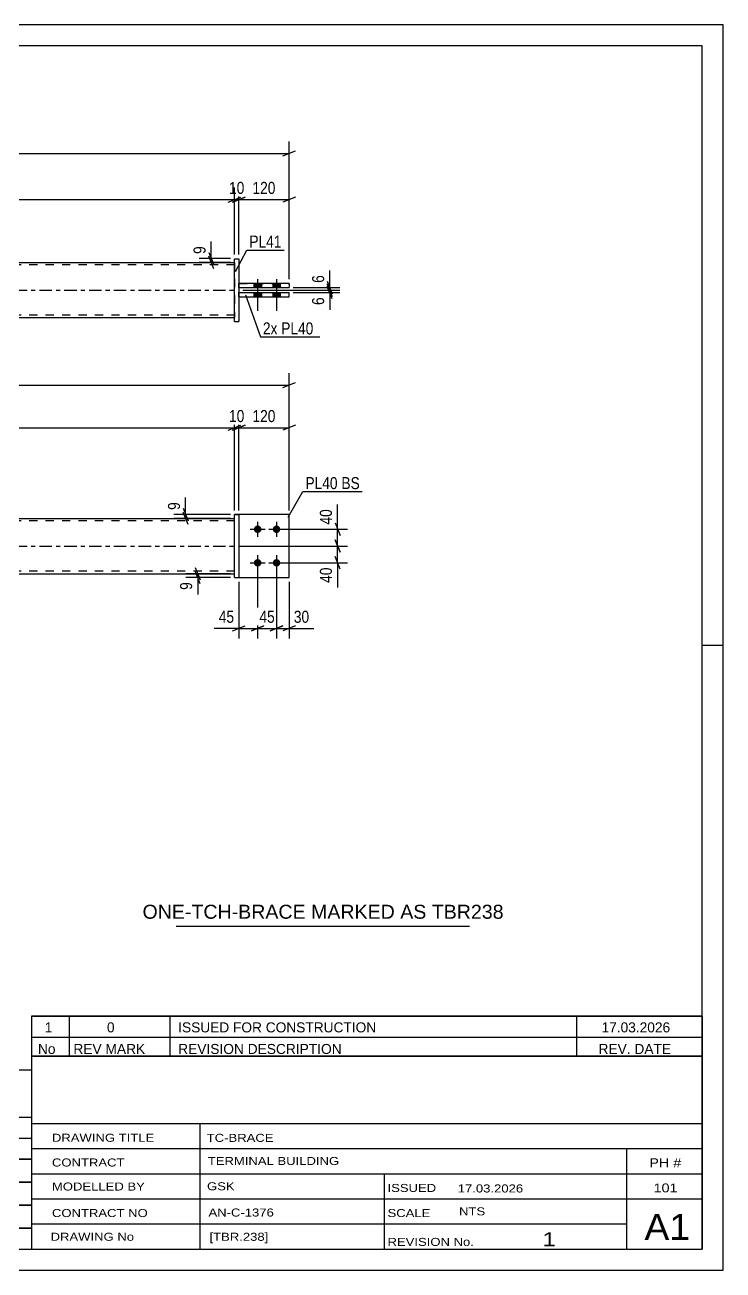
# Model space of a CAD drawing. Header units: millimetres. Extents: x 0 to 420, y 0 to 297.
# Drawn here: x 253.4 to 420, y 0 to 297 of the extents above; entities that cross this region are included whole.
import ezdxf

# ---------------------------------------------------------------- set-up
doc = ezdxf.new("R2010")
doc.units = ezdxf.units.MM
doc.linetypes.add('DXK_LINE_DOT2', pattern=[3.9198, 1.9599, -1.9599])
doc.linetypes.add('DXK_LINE_DOT3', pattern=[5.9187, 2.979, -0.9799, 0.9799, -0.9799])
doc.styles.add('Arial', font='ARIAL.TTF', dxfattribs={"height": 0.2})
doc.styles.add('Arial Narrow', font='ARIALN.TTF', dxfattribs={"height": 0.2})

# ---------------------------------------------------------------- blocks, each defined once
blk = doc.blocks.new('Unknown-581590929-1127')
at = {"color": 5, "linetype": 'Continuous'}
for p, q in [((420, 297), (0, 297)), ((420, 0), (420, 297)), ((415, 292), (5, 292)), ((415, 5), (415, 292)), ((420, 149), (415, 149)), ((5, 5), (415, 5)), ((0, 0), (420, 0))]:
    blk.add_line(p, q, dxfattribs=at)
blk = doc.blocks.new('Part-581590929-1367 - 1364')
at = {"color": 2, "linetype": 'Continuous'}
for p, q in [((304.46, 180.2), (303.46, 180.2)), ((303.46, 165.2), (303.46, 180.2)), ((304.46, 180.2), (304.46, 165.2)), ((303.46, 165.2), (303.46, 165.2)), ((303.46, 165.2), (304.46, 165.2))]:
    blk.add_line(p, q, dxfattribs=at)
at = {"color": 7, "linetype": 'DXK_LINE_DOT2'}
for p, q in [((303.46, 180.2), (303.46, 180.2)), ((303.46, 180.2), (304.46, 180.2)), ((304.46, 180.2), (304.46, 180.2)), ((303.46, 165.2), (304.46, 165.2))]:
    blk.add_line(p, q, dxfattribs=at)
blk = doc.blocks.new('Bolt-581590929-1379 - 1364')
at = {"linetype": 'Continuous'}
for points in [[(308.96, 177.6, -1), (308.96, 175.8, -1)], [(313.46, 177.6, -1), (313.46, 175.8, -1)], [(308.96, 169.6, -1), (308.96, 167.8, -1)], [(313.46, 169.6, -1), (313.46, 167.8, -1)]]:
    blk.add_hatch(color=1, dxfattribs=at).paths.add_polyline_path(points)
at = {"color": 1, "linetype": 'Continuous'}
for p, q in [((308.96, 178.5), (308.96, 174.9)), ((313.46, 178.5), (313.46, 174.9)), ((307.16, 176.7), (310.76, 176.7)), ((311.66, 176.7), (315.26, 176.7)), ((308.96, 170.5), (308.96, 166.9)), ((313.46, 170.5), (313.46, 166.9)), ((307.16, 168.7), (310.76, 168.7)), ((311.66, 168.7), (315.26, 168.7))]:
    blk.add_line(p, q, dxfattribs=at)
blk = doc.blocks.new('Part-581590929-1440 - 1364')
at = {"linetype": 'Continuous'}
blk.add_hatch(color=2, dxfattribs=at).paths.add_polyline_path([(157.36, 179.3), (156.56, 180.7), (158.16, 180.7)])
at = {"color": 2, "linetype": 'Continuous'}
for p, q in [((127.36, 179.3), (215.36, 179.3)), ((157.36, 179.3), (156.56, 180.7)), ((156.56, 180.7), (158.16, 180.7)), ((158.16, 180.7), (157.36, 179.3)), ((215.46, 179.3), (303.46, 179.3)), ((127.36, 166.1), (215.36, 166.1)), ((215.46, 166.1), (303.46, 166.1))]:
    blk.add_line(p, q, dxfattribs=at)
at = {"color": 7, "linetype": 'DXK_LINE_DOT2'}
for p, q in [((127.36, 166.1), (127.36, 179.3)), ((215.36, 178.7), (127.36, 178.7)), ((303.46, 178.7), (215.46, 178.7)), ((303.46, 166.1), (303.46, 179.3)), ((215.36, 166.7), (127.36, 166.7)), ((303.46, 166.7), (215.46, 166.7))]:
    blk.add_line(p, q, dxfattribs=at)
at = {"color": 7, "linetype": 'DXK_LINE_DOT3'}
for p, q in [((127.36, 172.7), (215.36, 172.7)), ((215.46, 172.7), (303.46, 172.7))]:
    blk.add_line(p, q, dxfattribs=at)
at = {"color": 2, "linetype": 'Continuous'}
blk.add_circle((157.36, 180.2), 1, dxfattribs=at)
blk = doc.blocks.new('Part-581590929-1445 - 1364')
at = {"color": 2, "linetype": 'Continuous'}
for p, q in [((316.46, 180.2), (304.46, 180.2)), ((316.46, 165.2), (316.46, 180.2)), ((304.46, 165.2), (316.46, 165.2))]:
    blk.add_line(p, q, dxfattribs=at)
at = {"color": 7, "linetype": 'DXK_LINE_DOT2'}
blk.add_line((304.46, 180.2), (304.46, 165.2), dxfattribs=at)
blk = doc.blocks.new('Part-581590929-1450 - 1364')
at = {"color": 7, "linetype": 'DXK_LINE_DOT2'}
for p, q in [((316.46, 180.2), (304.46, 180.2)), ((304.46, 180.2), (304.46, 165.2)), ((316.46, 165.2), (316.46, 180.2)), ((304.46, 165.2), (316.46, 165.2))]:
    blk.add_line(p, q, dxfattribs=at)
blk = doc.blocks.new('Part-581590929-1793 - 1772')
at = {"color": 2, "linetype": 'Continuous'}
for p, q in [((303.46, 241.24), (303.46, 241.24)), ((303.46, 226.24), (303.46, 241.24)), ((303.46, 241.24), (304.46, 241.24)), ((304.46, 241.24), (304.46, 241.24)), ((304.46, 241.24), (304.46, 226.24)), ((303.46, 226.24), (303.46, 226.24)), ((303.46, 226.24), (304.46, 226.24)), ((304.46, 226.24), (304.46, 226.24))]:
    blk.add_line(p, q, dxfattribs=at)
at = {"color": 7, "linetype": 'DXK_LINE_DOT2'}
for p, q in [((303.46, 241.24), (303.46, 241.24)), ((303.46, 241.24), (304.46, 241.24)), ((303.46, 226.24), (304.46, 226.24))]:
    blk.add_line(p, q, dxfattribs=at)
blk = doc.blocks.new('Part-581590929-1778 - 1772')
at = {"linetype": 'Continuous'}
blk.add_hatch(color=2, dxfattribs=at).paths.add_polyline_path([(157.36, 233.74), (156.56, 235.14), (158.16, 235.14)])
at = {"color": 2, "linetype": 'Continuous'}
for p, q in [((127.36, 240.34), (215.36, 240.34)), ((215.46, 240.34), (303.46, 240.34)), ((157.36, 233.74), (156.56, 235.14)), ((156.56, 235.14), (158.16, 235.14)), ((158.16, 235.14), (157.36, 233.74)), ((215.36, 227.14), (127.36, 227.14)), ((303.46, 227.14), (215.46, 227.14))]:
    blk.add_line(p, q, dxfattribs=at)
at = {"color": 7, "linetype": 'DXK_LINE_DOT2'}
for p, q in [((127.36, 227.14), (127.36, 240.34)), ((215.36, 239.74), (127.36, 239.74)), ((303.46, 239.74), (215.46, 239.74)), ((303.46, 240.34), (303.46, 227.14)), ((215.36, 227.74), (127.36, 227.74)), ((303.46, 227.74), (215.46, 227.74))]:
    blk.add_line(p, q, dxfattribs=at)
at = {"color": 7, "linetype": 'DXK_LINE_DOT3'}
for p, q in [((127.36, 233.74), (215.36, 233.74)), ((215.46, 233.74), (303.46, 233.74))]:
    blk.add_line(p, q, dxfattribs=at)
at = {"color": 2, "linetype": 'Continuous'}
blk.add_circle((157.36, 234.64), 1, dxfattribs=at)
blk = doc.blocks.new('Part-581590929-1783 - 1772')
at = {"color": 2, "linetype": 'Continuous'}
for p, q in [((304.46, 232.14), (304.46, 233.14)), ((304.46, 233.14), (316.46, 233.14)), ((304.46, 232.14), (304.46, 232.14)), ((304.46, 232.14), (316.46, 232.14)), ((316.46, 232.14), (316.46, 233.14))]:
    blk.add_line(p, q, dxfattribs=at)
at = {"color": 7, "linetype": 'DXK_LINE_DOT2'}
for p, q in [((304.46, 233.14), (316.46, 233.14)), ((304.46, 232.14), (316.46, 232.14))]:
    blk.add_line(p, q, dxfattribs=at)
blk = doc.blocks.new('Part-581590929-1788 - 1772')
at = {"color": 2, "linetype": 'Continuous'}
for p, q in [((304.46, 234.34), (304.46, 235.34)), ((316.46, 235.34), (304.46, 235.34)), ((316.46, 235.34), (316.46, 234.34)), ((304.46, 234.34), (304.46, 234.34)), ((304.46, 234.34), (316.46, 234.34))]:
    blk.add_line(p, q, dxfattribs=at)
at = {"color": 7, "linetype": 'DXK_LINE_DOT2'}
for p, q in [((304.46, 235.34), (304.46, 235.34)), ((304.46, 235.34), (316.46, 235.34)), ((316.46, 235.34), (316.46, 235.34)), ((304.46, 234.34), (316.46, 234.34))]:
    blk.add_line(p, q, dxfattribs=at)
blk = doc.blocks.new('Bolt-581590929-1805 - 1772')
at = {"linetype": 'Continuous'}
for points in [[(309.86, 235.34), (308.06, 235.34), (308.06, 234.34), (309.86, 234.34)], [(309.86, 235.34), (308.06, 235.34), (308.06, 234.34), (309.86, 234.34)], [(314.36, 235.34), (312.56, 235.34), (312.56, 234.34), (314.36, 234.34)], [(314.36, 235.34), (312.56, 235.34), (312.56, 234.34), (314.36, 234.34)], [(309.86, 233.14), (308.06, 233.14), (308.06, 232.14), (309.86, 232.14)], [(309.86, 233.14), (308.06, 233.14), (308.06, 232.14), (309.86, 232.14)], [(314.36, 233.14), (312.56, 233.14), (312.56, 232.14), (314.36, 232.14)], [(314.36, 233.14), (312.56, 233.14), (312.56, 232.14), (314.36, 232.14)]]:
    blk.add_hatch(color=1, dxfattribs=at).paths.add_polyline_path(points)
at = {"color": 1, "linetype": 'Continuous'}
for p, q in [((308.06, 235.34), (308.06, 234.34)), ((308.06, 235.34), (308.06, 234.34)), ((308.96, 236.34), (308.96, 228.84)), ((308.96, 236.34), (308.96, 228.84)), ((309.86, 235.34), (309.86, 234.34)), ((309.86, 235.34), (309.86, 234.34)), ((312.56, 235.34), (312.56, 234.34)), ((312.56, 235.34), (312.56, 234.34)), ((313.46, 236.34), (313.46, 228.84)), ((313.46, 236.34), (313.46, 228.84)), ((314.36, 235.34), (314.36, 234.34)), ((314.36, 235.34), (314.36, 234.34)), ((308.06, 233.14), (308.06, 232.14)), ((308.06, 233.14), (308.06, 232.14)), ((309.86, 233.14), (309.86, 232.14)), ((309.86, 233.14), (309.86, 232.14)), ((312.56, 233.14), (312.56, 232.14)), ((312.56, 233.14), (312.56, 232.14)), ((314.36, 233.14), (314.36, 232.14)), ((314.36, 233.14), (314.36, 232.14))]:
    blk.add_line(p, q, dxfattribs=at)
blk = doc.blocks.new('StraightDimension-581590929-1528 - 1364')
at = {"color": 7, "linetype": 'Continuous'}
for p, q in [((304.46, 181.2), (304.46, 203.77)), ((316.46, 181.2), (316.46, 203.77)), ((302.96, 200.32), (305.96, 201.52)), ((304.46, 200.92), (316.46, 200.92)), ((317.96, 201.52), (314.96, 200.32))]:
    blk.add_line(p, q, dxfattribs=at)
at = {"color": 0}
blk.add_wipeout([(313.8, 201.67), (313.8, 205.87), (307.12, 205.87), (307.12, 201.67)], dxfattribs=at)
at = {"color": 3, "style": 'Arial Narrow'}
blk.add_text('120', height=2.863, dxfattribs=at).set_placement((307.72, 202.27))
blk = doc.blocks.new('StraightDimension-581590929-1645 - 1364')
at = {"color": 7, "linetype": 'Continuous'}
for p, q in [((294.06, 167.6), (295.26, 164.6)), ((295.26, 163.7), (294.06, 166.7)), ((302.46, 166.1), (291.81, 166.1)), ((302.46, 165.2), (291.81, 165.2)), ((294.66, 165.2), (294.66, 166.1))]:
    blk.add_line(p, q, dxfattribs=at)
at = {"color": 0}
blk.add_wipeout([(293.91, 164.67), (289.71, 164.67), (289.71, 161.65), (293.91, 161.65)], dxfattribs=at)
at = {"color": 7, "linetype": 'Continuous'}
blk.add_line((294.66, 165.2), (294.66, 161.12), dxfattribs=at)
blk.add_line((294.66, 165.2), (294.66, 161.12), dxfattribs=at)
at = {"color": 3, "style": 'Arial Narrow'}
blk.add_text('9', height=2.86, rotation=90.0002, dxfattribs=at).set_placement((293.31, 162.25))
blk = doc.blocks.new('StraightDimension-581590929-1708 - 1364')
at = {"color": 7, "linetype": 'Continuous'}
for p, q in [((314.46, 176.7), (330.42, 176.7)), ((327.42, 178.2), (328.62, 175.2)), ((328.02, 172.7), (328.02, 176.7)), ((304.46, 172.7), (330.42, 172.7)), ((328.62, 171.2), (327.42, 174.2))]:
    blk.add_line(p, q, dxfattribs=at)
at = {"color": 0}
blk.add_wipeout([(327.27, 182.08), (323.07, 182.08), (323.07, 177.22), (327.27, 177.22)], dxfattribs=at)
at = {"color": 7, "linetype": 'Continuous'}
blk.add_line((328.02, 176.7), (328.02, 182.6), dxfattribs=at)
blk.add_line((328.02, 176.7), (328.02, 182.6), dxfattribs=at)
at = {"color": 3, "style": 'Arial Narrow'}
blk.add_text('40', height=2.863, rotation=90.0002, dxfattribs=at).set_placement((326.67, 177.82))
blk = doc.blocks.new('StraightDimension-581590929-1501 - 1364')
at = {"color": 7, "linetype": 'Continuous'}
for p, q in [((127.36, 181.2), (127.36, 203.77)), ((303.46, 181.2), (303.46, 203.77)), ((128.86, 201.52), (125.86, 200.32)), ((127.36, 200.92), (303.46, 200.92)), ((301.96, 200.32), (304.96, 201.52))]:
    blk.add_line(p, q, dxfattribs=at)
at = {"color": 0}
blk.add_wipeout([(219.67, 201.67), (219.67, 205.87), (211.15, 205.87), (211.15, 201.67)], dxfattribs=at)
at = {"color": 3, "style": 'Arial Narrow'}
blk.add_text('2241', height=2.863, dxfattribs=at).set_placement((211.75, 202.27))
blk = doc.blocks.new('StraightDimension-581590929-1510 - 1364')
at = {"color": 7, "linetype": 'Continuous'}
for p, q in [((303.46, 181.2), (303.46, 203.77)), ((304.46, 181.2), (304.46, 203.77)), ((301.96, 200.32), (304.96, 201.52)), ((305.96, 201.52), (302.96, 200.32)), ((303.46, 200.92), (304.46, 200.92))]:
    blk.add_line(p, q, dxfattribs=at)
at = {"color": 0}
blk.add_wipeout([(306.39, 201.67), (306.39, 205.87), (301.53, 205.87), (301.53, 201.67)], dxfattribs=at)
at = {"color": 3, "style": 'Arial Narrow'}
blk.add_text('10', height=2.863, dxfattribs=at).set_placement((302.13, 202.27))
blk = doc.blocks.new('StraightDimension-581590929-1551 - 1364')
at = {"color": 7, "linetype": 'Continuous'}
for p, q in [((114.36, 181.2), (114.36, 213.94)), ((316.46, 181.2), (316.46, 213.94)), ((115.86, 211.69), (112.86, 210.49)), ((114.36, 211.09), (316.46, 211.09)), ((314.96, 210.49), (317.96, 211.69))]:
    blk.add_line(p, q, dxfattribs=at)
at = {"color": 0}
blk.add_wipeout([(219.67, 211.84), (219.67, 216.04), (211.15, 216.04), (211.15, 211.84)], dxfattribs=at)
at = {"color": 3, "style": 'Arial Narrow'}
blk.add_text('2501', height=2.863, dxfattribs=at).set_placement((211.75, 212.44))
blk = doc.blocks.new('StraightDimension-581590929-1654 - 1364')
at = {"color": 7, "linetype": 'Continuous'}
for p, q in [((308.96, 167.7), (308.96, 150.65)), ((304.46, 164.2), (304.46, 150.65)), ((302.96, 152.45), (305.96, 153.65)), ((304.46, 153.05), (308.96, 153.05)), ((310.46, 153.65), (307.46, 152.45))]:
    blk.add_line(p, q, dxfattribs=at)
at = {"color": 0}
blk.add_wipeout([(303.94, 153.8), (303.94, 158), (299.08, 158), (299.08, 153.8)], dxfattribs=at)
at = {"color": 7, "linetype": 'Continuous'}
blk.add_line((304.46, 153.05), (298.55, 153.05), dxfattribs=at)
blk.add_line((304.46, 153.05), (298.55, 153.05), dxfattribs=at)
at = {"color": 3, "style": 'Arial Narrow'}
blk.add_text('45', height=2.863, dxfattribs=at).set_placement((299.68, 154.4))
blk = doc.blocks.new('StraightDimension-581590929-1670 - 1364')
at = {"color": 7, "linetype": 'Continuous'}
for p, q in [((308.96, 167.7), (308.96, 150.65)), ((313.46, 167.7), (313.46, 150.65)), ((307.46, 152.45), (310.46, 153.65)), ((308.96, 153.05), (313.46, 153.05)), ((314.96, 153.65), (311.96, 152.45))]:
    blk.add_line(p, q, dxfattribs=at)
at = {"color": 0}
blk.add_wipeout([(313.64, 153.8), (313.64, 158), (308.78, 158), (308.78, 153.8)], dxfattribs=at)
at = {"color": 3, "style": 'Arial Narrow'}
blk.add_text('45', height=2.863, dxfattribs=at).set_placement((309.38, 154.4))
blk = doc.blocks.new('StraightDimension-581590929-1680 - 1364')
at = {"color": 7, "linetype": 'Continuous'}
for p, q in [((313.46, 167.7), (313.46, 150.65)), ((316.46, 164.2), (316.46, 150.65)), ((311.96, 152.45), (314.96, 153.65)), ((313.46, 153.05), (316.46, 153.05)), ((317.96, 153.65), (314.96, 152.45))]:
    blk.add_line(p, q, dxfattribs=at)
at = {"color": 0}
blk.add_wipeout([(321.84, 153.8), (321.84, 158), (316.99, 158), (316.99, 153.8)], dxfattribs=at)
at = {"color": 7, "linetype": 'Continuous'}
blk.add_line((316.46, 153.05), (322.37, 153.05), dxfattribs=at)
blk.add_line((316.46, 153.05), (322.37, 153.05), dxfattribs=at)
at = {"color": 3, "style": 'Arial Narrow'}
blk.add_text('30', height=2.863, dxfattribs=at).set_placement((317.59, 154.4))
blk = doc.blocks.new('StraightDimension-581590929-1721 - 1364')
at = {"color": 7, "linetype": 'Continuous'}
for p, q in [((304.46, 172.7), (330.42, 172.7)), ((327.42, 174.2), (328.62, 171.2)), ((328.02, 168.7), (328.02, 172.7)), ((328.62, 167.2), (327.42, 170.2)), ((314.46, 168.7), (330.42, 168.7))]:
    blk.add_line(p, q, dxfattribs=at)
at = {"color": 0}
blk.add_wipeout([(327.27, 168.17), (323.07, 168.17), (323.07, 163.32), (327.27, 163.32)], dxfattribs=at)
at = {"color": 7, "linetype": 'Continuous'}
blk.add_line((328.02, 168.7), (328.02, 162.79), dxfattribs=at)
blk.add_line((328.02, 168.7), (328.02, 162.79), dxfattribs=at)
at = {"color": 3, "style": 'Arial Narrow'}
blk.add_text('40', height=2.863, rotation=90.0002, dxfattribs=at).set_placement((326.67, 163.92))
blk = doc.blocks.new('StraightDimension-581590929-1735 - 1364')
at = {"color": 7, "linetype": 'Continuous'}
for p, q in [((291.18, 181.7), (292.38, 178.7)), ((302.46, 180.2), (288.93, 180.2)), ((302.46, 179.3), (288.93, 179.3)), ((292.38, 177.8), (291.18, 180.8)), ((291.78, 179.3), (291.78, 180.2))]:
    blk.add_line(p, q, dxfattribs=at)
at = {"color": 0}
blk.add_wipeout([(291.03, 183.75), (286.83, 183.75), (286.83, 180.72), (291.03, 180.72)], dxfattribs=at)
at = {"color": 7, "linetype": 'Continuous'}
blk.add_line((291.78, 180.2), (291.78, 184.28), dxfattribs=at)
blk.add_line((291.78, 180.2), (291.78, 184.28), dxfattribs=at)
at = {"color": 3, "style": 'Arial Narrow'}
blk.add_text('9', height=2.86, rotation=90.0002, dxfattribs=at).set_placement((290.43, 181.32))
blk = doc.blocks.new('StraightDimension-581590929-1896 - 1772')
at = {"color": 7, "linetype": 'Continuous'}
for p, q in [((302.96, 254.74), (305.96, 255.94)), ((304.46, 242.25), (304.46, 258.19)), ((317.96, 255.94), (314.96, 254.74)), ((316.46, 236.34), (316.46, 258.19)), ((304.46, 255.34), (316.46, 255.34))]:
    blk.add_line(p, q, dxfattribs=at)
at = {"color": 0}
blk.add_wipeout([(313.8, 256.09), (313.8, 260.29), (307.12, 260.29), (307.12, 256.09)], dxfattribs=at)
at = {"color": 3, "style": 'Arial Narrow'}
blk.add_text('120', height=2.863, dxfattribs=at).set_placement((307.72, 256.69))
blk = doc.blocks.new('StraightDimension-581590929-1811 - 1772')
at = {"color": 7, "linetype": 'Continuous'}
for p, q in [((302.46, 241.25), (295.03, 241.25)), ((297.28, 242.75), (298.48, 239.75)), ((298.48, 238.84), (297.28, 241.84)), ((297.88, 240.34), (297.88, 241.25)), ((302.46, 240.34), (295.03, 240.34))]:
    blk.add_line(p, q, dxfattribs=at)
at = {"color": 0}
blk.add_wipeout([(297.13, 244.8), (292.93, 244.8), (292.93, 241.77), (297.13, 241.77)], dxfattribs=at)
at = {"color": 7, "linetype": 'Continuous'}
blk.add_line((297.88, 241.25), (297.88, 245.32), dxfattribs=at)
blk.add_line((297.88, 241.25), (297.88, 245.32), dxfattribs=at)
at = {"color": 3, "style": 'Arial Narrow'}
blk.add_text('9', height=2.86, rotation=90.0002, dxfattribs=at).set_placement((296.53, 242.37))
blk = doc.blocks.new('StraightDimension-581590929-1822 - 1772')
at = {"color": 7, "linetype": 'Continuous'}
for p, q in [((325.56, 235.84), (326.76, 232.84)), ((326.76, 232.24), (325.56, 235.24)), ((305.46, 233.74), (328.56, 233.74)), ((317.46, 234.34), (328.56, 234.34)), ((326.16, 233.74), (326.16, 234.34))]:
    blk.add_line(p, q, dxfattribs=at)
at = {"color": 0}
blk.add_wipeout([(325.41, 237.9), (321.21, 237.9), (321.21, 234.87), (325.41, 234.87)], dxfattribs=at)
at = {"color": 7, "linetype": 'Continuous'}
blk.add_line((326.16, 234.34), (326.16, 238.42), dxfattribs=at)
blk.add_line((326.16, 234.34), (326.16, 238.42), dxfattribs=at)
at = {"color": 3, "style": 'Arial Narrow'}
blk.add_text('6', height=2.86, rotation=90.0002, dxfattribs=at).set_placement((324.81, 235.47))
blk = doc.blocks.new('StraightDimension-581590929-1831 - 1772')
at = {"color": 7, "linetype": 'Continuous'}
for p, q in [((325.56, 235.24), (326.76, 232.24)), ((326.76, 231.64), (325.56, 234.64)), ((305.46, 233.74), (328.56, 233.74)), ((317.46, 233.14), (328.56, 233.14)), ((326.16, 233.14), (326.16, 233.74))]:
    blk.add_line(p, q, dxfattribs=at)
at = {"color": 0}
blk.add_wipeout([(325.41, 232.62), (321.21, 232.62), (321.21, 229.59), (325.41, 229.59)], dxfattribs=at)
at = {"color": 7, "linetype": 'Continuous'}
blk.add_line((326.16, 233.14), (326.16, 229.07), dxfattribs=at)
blk.add_line((326.16, 233.14), (326.16, 229.07), dxfattribs=at)
at = {"color": 3, "style": 'Arial Narrow'}
blk.add_text('6', height=2.86, rotation=90.0002, dxfattribs=at).set_placement((324.81, 230.19))
blk = doc.blocks.new('StraightDimension-581590929-1906 - 1772')
at = {"color": 7, "linetype": 'Continuous'}
for p, q in [((301.96, 254.74), (304.96, 255.94)), ((305.96, 255.94), (302.96, 254.74)), ((303.46, 242.25), (303.46, 258.19)), ((304.46, 242.25), (304.46, 258.19)), ((303.46, 255.34), (304.46, 255.34))]:
    blk.add_line(p, q, dxfattribs=at)
at = {"color": 0}
blk.add_wipeout([(306.39, 256.09), (306.39, 260.29), (301.53, 260.29), (301.53, 256.09)], dxfattribs=at)
at = {"color": 3, "style": 'Arial Narrow'}
blk.add_text('10', height=2.863, dxfattribs=at).set_placement((302.13, 256.69))
blk = doc.blocks.new('StraightDimension-581590929-1916 - 1772')
at = {"color": 7, "linetype": 'Continuous'}
for p, q in [((128.86, 255.94), (125.86, 254.74)), ((127.36, 242.24), (127.36, 258.19)), ((301.96, 254.74), (304.96, 255.94)), ((303.46, 242.24), (303.46, 258.19)), ((127.36, 255.34), (303.46, 255.34))]:
    blk.add_line(p, q, dxfattribs=at)
at = {"color": 0}
blk.add_wipeout([(219.67, 256.09), (219.67, 260.29), (211.15, 260.29), (211.15, 256.09)], dxfattribs=at)
at = {"color": 3, "style": 'Arial Narrow'}
blk.add_text('2241', height=2.863, dxfattribs=at).set_placement((211.75, 256.69))
blk = doc.blocks.new('StraightDimension-581590929-1947 - 1772')
at = {"color": 7, "linetype": 'Continuous'}
for p, q in [((114.36, 236.34), (114.36, 269.19)), ((316.46, 236.34), (316.46, 269.19)), ((115.86, 266.94), (112.86, 265.74)), ((114.36, 266.34), (316.46, 266.34)), ((314.96, 265.74), (317.96, 266.94))]:
    blk.add_line(p, q, dxfattribs=at)
at = {"color": 0}
blk.add_wipeout([(219.67, 267.09), (219.67, 271.29), (211.15, 271.29), (211.15, 267.09)], dxfattribs=at)
at = {"color": 3, "style": 'Arial Narrow'}
blk.add_text('2501', height=2.863, dxfattribs=at).set_placement((211.75, 267.69))
blk = doc.blocks.new('Unknown-581590929-3271')
at = {"color": 7, "linetype": 'Continuous'}
blk.add_line((289.5, 82.05), (359.5, 82.05), dxfattribs=at)
at = {"color": 7, "style": 'Arial'}
blk.add_text('ONE-TCH-BRACE MARKED AS TBR238', height=3.3428, dxfattribs=at).set_placement((281.49, 83.8))
blk = doc.blocks.new('Unknown-581590929-3268')
at = {"color": 7, "linetype": 'Continuous'}
for p, q in [((255, 51.05), (255, 5)), ((255, 51.05), (415, 51.05)), ((415, 51), (415, 5)), ((255, 35), (415, 35)), ((295.14, 35), (295.14, 5)), ((255, 29), (415, 29)), ((397, 5.05), (397, 29.05)), ((255, 23), (415, 23)), ((339.14, 23), (339.14, 5)), ((255, 17), (415, 17)), ((255, 11), (397, 11)), ((255, 5), (415, 5))]:
    blk.add_line(p, q, dxfattribs=at)
at = {"color": 7, "style": 'Arial Narrow'}
for s, height, width, p in [('DRAWING TITLE', 1.9089, 1.425378, (259.88, 30.61)), ('TC-BRACE', 1.909, 1.425378, (296.81, 30.59)), ('TERMINAL BUILDING', 1.9089, 1.425378, (297.06, 25.07)), ('CONTRACT', 1.909, 1.425378, (259.88, 24.71)), ('MODELLED BY', 1.9089, 1.425378, (259.88, 18.98)), ('GSK', 1.909, 1.425378, (296.88, 19.04)), ('ISSUED', 1.909, 1.425378, (339.94, 18.64)), ('17.03.2026', 1.909, 1.425378, (356.69, 18.52)), ('CONTRACT NO', 1.9089, 1.425378, (259.88, 12.66)), ('AN-C-1376', 1.909, 1.425378, (297.23, 12.78)), ('SCALE', 1.909, 1.425378, (339.94, 12.65)), ('A1', 6.204, 1.25, (401.24, 7.2)), ('DRAWING No', 1.909, 1.425378, (259.56, 7)), ('[TBR.238]', 1.909, 1.425378, (297.46, 6.99)), ('1', 3.34, 1.5, (376.91, 5.68)), ('REVISION No.', 1.9089, 1.425378, (339.94, 5.77))]:
    blk.add_text(s, height=height, dxfattribs=dict(at, width=width)).set_placement(p)
at = {"color": 7, "linetype": 'Continuous', "style": 'Arial Narrow'}
for s, height, width, p in [('PH #', 2.1, 1.42538, (402.4, 24.55)), ('101', 2.1, 1.42538, (403.41, 18.55)), ('NTS', 1.909, 1.425378, (357, 13.05))]:
    blk.add_text(s, height=height, dxfattribs=dict(at, width=width)).set_placement(p)
blk = doc.blocks.new('Unknown-581590929-3269')
at = {"color": 7, "linetype": 'Continuous'}
for p, q in [((255, 60.55), (415, 60.55)), ((415, 60.55), (255, 60.55)), ((255, 60.55), (255, 55.55)), ((264, 60.55), (264, 55.55)), ((288, 60.55), (288, 55.55)), ((385, 60.55), (385, 55.55)), ((415, 60.55), (415, 55.55)), ((255, 55.55), (415, 55.55)), ((255, 55.55), (255, 51.05)), ((255, 55.55), (415, 55.55)), ((264, 55.55), (264, 51.05)), ((288, 55.55), (288, 51.05)), ((385, 55.55), (385, 51.05)), ((415, 55.55), (415, 51.05)), ((415, 51.05), (255, 51.05))]:
    blk.add_line(p, q, dxfattribs=at)
at = {"color": 7, "linetype": 'Continuous', "style": 'Arial Narrow'}
for s, height, width, p in [('1', 2.39, 1.196471, (258.16, 56.7)), ('0', 2.39, 1.196471, (273, 56.7)), ('ISSUED FOR CONSTRUCTION', 2.3861, 1.196471, (290, 56.7)), ('17.03.2026', 2.386, 1.196471, (391, 56.7)), ('No', 2.386, 1.2, (256.54, 51.55)), ('REV MARK', 2.386, 1.2, (265, 51.55)), ('REVISION DESCRIPTION', 2.3861, 1.2, (290, 51.55)), ('REV. DATE', 2.386, 1.2, (390.28, 51.55))]:
    blk.add_text(s, height=height, dxfattribs=dict(at, width=width)).set_placement(p)
blk = doc.blocks.new('Unknown-581590929-3270')
at = {"color": 7, "linetype": 'Continuous'}
for p, q in [((95, 47.75), (255, 47.75)), ((95, 36.5), (95, 47.75)), ((255, 47.75), (255, 36.5)), ((95, 36.5), (255, 36.5)), ((95, 36.5), (95, 31.5)), ((255, 36.5), (255, 31.5)), ((95, 31.5), (255, 31.5)), ((95, 31.5), (95, 26.5)), ((119, 31.5), (119, 26.5)), ((154.5, 31.5), (154.5, 26.5)), ((180.5, 31.5), (180.5, 26.5)), ((193.5, 31.5), (193.5, 26.5)), ((211, 31.5), (211, 26.5)), ((233, 31.5), (233, 26.5)), ((255, 31.5), (255, 26.5)), ((95, 26.5), (255, 26.5)), ((95, 26.45), (95, 21.05)), ((95, 26.45), (255, 26.45)), ((119, 26.5), (119, 21)), ((154.5, 26.5), (154.5, 21)), ((180.5, 26.5), (180.5, 21)), ((193.5, 26.5), (193.5, 21)), ((211, 26.5), (211, 21)), ((233, 26.5), (233, 21)), ((255, 26.45), (255, 21.05)), ((95, 21.05), (255, 21.05)), ((95, 20.95), (95, 15.55)), ((95, 20.95), (255, 20.95)), ((119, 21), (119, 15.5)), ((154.5, 21), (154.5, 15.5)), ((180.5, 21), (180.5, 15.5)), ((193.5, 21), (193.5, 15.5)), ((211, 21), (211, 15.5)), ((233, 21), (233, 15.5)), ((255, 20.95), (255, 15.55)), ((95, 15.55), (255, 15.55)), ((95, 15.45), (95, 10.05)), ((95, 15.45), (255, 15.45)), ((119, 15.5), (119, 10)), ((154.5, 15.5), (154.5, 10)), ((180.5, 15.5), (180.5, 10)), ((193.5, 15.5), (193.5, 10)), ((211, 15.5), (211, 10)), ((233, 15.5), (233, 10)), ((255, 15.45), (255, 10.05)), ((95, 10.05), (255, 10.05)), ((95, 10), (255, 10)), ((95, 10), (95, 5)), ((211, 10), (211, 5)), ((233, 10), (233, 5)), ((255, 10), (255, 5)), ((95, 5), (255, 5))]:
    blk.add_line(p, q, dxfattribs=at)
at = {"color": 7, "style": 'Arial Narrow'}
for s, height, width, p in [('GENERAL NOTES & WELD DETAILS :', 2.8633, 1.4, (96.15, 40.06)), ('REFER TYP DRAWING TYP-01', 1.9089, 1.6, (179.7, 40.16)), ("MATERIAL LIST FOR ASSEMBLY MK'D", 1.9089, 1.6, (96.15, 32.56)), ('TBR238', 1.909, 1.794707, (187.59, 32.47)), ('1', 1.91, 1.794707, (217.08, 32.56)), ('No. Required', 1.9089, 1.6, (226.41, 32.56)), ('Mark', 1.909, 1.7, (96.34, 27.5)), ('Profile', 1.909, 1.7, (129.41, 27.5)), ('Material', 1.909, 1.7, (159.54, 27.56)), ('No.', 1.909, 1.7, (184.5, 27.56)), ('Length', 1.909, 1.7, (195, 27.56)), ('Area', 1.909, 1.7, (217.5, 27.56)), ('Weight', 1.909, 1.7, (237, 27.56))]:
    blk.add_text(s, height=height, dxfattribs=dict(at, width=width)).set_placement(p)
at = {"color": 7, "linetype": 'Continuous', "style": 'Arial Narrow'}
for s, height, width, p in [('TBR238', 1.909, 1.794707, (96.5, 22.06)), ('SHS132*6', 1.909, 1.794707, (121, 22.06)), ('E350', 1.909, 1.794707, (160.74, 22.06)), ('1', 1.91, 1.794707, (184.86, 22.06)), ('2241', 1.909, 1.794707, (197.58, 22.06)), ('1.2', 1.909, 1.794707, (221.32, 22.06)), ('53.2', 1.909, 1.794707, (240.14, 22.06)), ('PL40', 1.909, 1.794707, (96.5, 16.56)), ('PL10*120', 1.909, 1.794707, (121, 16.56)), ('E350', 1.909, 1.794707, (160.74, 16.56)), ('4', 1.91, 1.794707, (184.86, 16.56)), ('150', 1.909, 1.794707, (199.77, 16.56)), ('0.0', 1.909, 1.794707, (221.32, 16.56)), ('5.7', 1.909, 1.794707, (242.33, 16.56)), ('PL41', 1.909, 1.794707, (96.5, 11.06)), ('PL10*150', 1.909, 1.794707, (121, 11.06)), ('E350', 1.909, 1.794707, (160.74, 11.06)), ('2', 1.91, 1.794707, (184.86, 11.06)), ('150', 1.909, 1.794707, (199.77, 11.06)), ('0.1', 1.909, 1.794707, (221.32, 11.06)), ('3.5', 1.909, 1.794707, (242.33, 11.06)), ('Total', 1.909, 1.7, (197.33, 6.5)), ('1.5', 1.909, 1.794707, (220.83, 6.5)), ('62.4', 1.909, 1.794707, (240.14, 6.5))]:
    blk.add_text(s, height=height, dxfattribs=dict(at, width=width)).set_placement(p)
blk = doc.blocks.new('MarkSet-581590929-1757 - 1364')
at = {"color": 0}
blk.add_wipeout([(328.04, 186.28), (328.04, 189.28), (320.36, 189.28), (320.36, 186.28)], dxfattribs=at)
blk.add_wipeout([(328.04, 186.28), (328.04, 189.28), (320.36, 189.28), (320.36, 186.28)], dxfattribs=at)
at = {"color": 30, "linetype": 'Continuous'}
blk.add_line((316.26, 179.62), (319.76, 185.68), dxfattribs=at)
at = {"color": 0}
blk.add_wipeout([(333.32, 186.28), (333.32, 189.28), (328.94, 189.28), (328.94, 186.28)], dxfattribs=at)
blk.add_wipeout([(333.32, 186.28), (333.32, 189.28), (328.94, 189.28), (328.94, 186.28)], dxfattribs=at)
at = {"color": 30, "linetype": 'Continuous'}
blk.add_line((319.76, 185.68), (333.92, 185.68), dxfattribs=at)
at = {"color": 3, "style": 'Arial Narrow'}
for s, p in [('PL40', (320.36, 186.28)), ('BS', (328.94, 186.28))]:
    blk.add_text(s, height=2.863, dxfattribs=at).set_placement(p)
blk = doc.blocks.new('MarkSet-581590929-1979 - 1772')
at = {"color": 0}
blk.add_wipeout([(313.68, 223.18), (313.68, 226.18), (310.21, 226.18), (310.21, 223.18)], dxfattribs=at)
blk.add_wipeout([(313.68, 223.18), (313.68, 226.18), (310.21, 226.18), (310.21, 223.18)], dxfattribs=at)
at = {"color": 30, "linetype": 'Continuous'}
blk.add_line((306.08, 232.6), (309.61, 222.58), dxfattribs=at)
at = {"color": 0}
blk.add_wipeout([(322.26, 223.18), (322.26, 226.18), (314.58, 226.18), (314.58, 223.18)], dxfattribs=at)
blk.add_wipeout([(322.26, 223.18), (322.26, 226.18), (314.58, 226.18), (314.58, 223.18)], dxfattribs=at)
at = {"color": 30, "linetype": 'Continuous'}
blk.add_line((309.61, 222.58), (323.76, 222.58), dxfattribs=at)
at = {"color": 3, "style": 'Arial Narrow'}
for s, p in [('2x', (310.21, 223.18)), ('PL40', (314.58, 223.18))]:
    blk.add_text(s, height=2.863, dxfattribs=at).set_placement(p)
blk = doc.blocks.new('Mark-581590929-1789 - 1772')
at = {"color": 0}
blk.add_wipeout([(314.66, 243.9), (314.66, 246.9), (306.98, 246.9), (306.98, 243.9)], dxfattribs=at)
blk.add_wipeout([(314.66, 243.9), (314.66, 246.9), (306.98, 246.9), (306.98, 243.9)], dxfattribs=at)
at = {"color": 30, "linetype": 'Continuous'}
for p, q in [((303.69, 238.22), (306.38, 243.3)), ((306.38, 243.3), (315.26, 243.3))]:
    blk.add_line(p, q, dxfattribs=at)
at = {"color": 3, "style": 'Arial Narrow'}
blk.add_text('PL41', height=2.863, dxfattribs=at).set_placement((306.98, 243.9))

msp = doc.modelspace()

# ---------------------------------------------------------------- block references
for name in ['Unknown-581590929-1127', 'Part-581590929-1793 - 1772', 'Part-581590929-1778 - 1772', 'Part-581590929-1788 - 1772', 'Bolt-581590929-1805 - 1772', 'Part-581590929-1783 - 1772', 'Part-581590929-1440 - 1364', 'Part-581590929-1367 - 1364', 'Part-581590929-1445 - 1364', 'Part-581590929-1450 - 1364', 'Bolt-581590929-1379 - 1364', 'Unknown-581590929-3271', 'Unknown-581590929-3269', 'Unknown-581590929-3268', 'Unknown-581590929-3270']:
    msp.add_blockref(name, (0, 0))

# ---------------------------------------------------------------- next in the draw order: block references
for name in ['StraightDimension-581590929-1896 - 1772', 'StraightDimension-581590929-1528 - 1364', 'StraightDimension-581590929-1645 - 1364']:
    msp.add_blockref(name, (0, 0))

# ---------------------------------------------------------------- next in the draw order: block references
for name in ['StraightDimension-581590929-1811 - 1772', 'StraightDimension-581590929-1822 - 1772', 'StraightDimension-581590929-1708 - 1364', 'StraightDimension-581590929-1654 - 1364']:
    msp.add_blockref(name, (0, 0))

# ---------------------------------------------------------------- next in the draw order: block references
for name in ['StraightDimension-581590929-1906 - 1772', 'StraightDimension-581590929-1831 - 1772', 'StraightDimension-581590929-1501 - 1364', 'StraightDimension-581590929-1670 - 1364']:
    msp.add_blockref(name, (0, 0))

# ---------------------------------------------------------------- next in the draw order: block references
for name in ['StraightDimension-581590929-1916 - 1772', 'MarkSet-581590929-1979 - 1772', 'StraightDimension-581590929-1510 - 1364', 'StraightDimension-581590929-1680 - 1364']:
    msp.add_blockref(name, (0, 0))

# ---------------------------------------------------------------- next in the draw order: block references
for name in ['StraightDimension-581590929-1947 - 1772', 'StraightDimension-581590929-1551 - 1364', 'StraightDimension-581590929-1721 - 1364']:
    msp.add_blockref(name, (0, 0))

# ---------------------------------------------------------------- next in the draw order: block references
for name in ['Mark-581590929-1789 - 1772', 'MarkSet-581590929-1757 - 1364', 'StraightDimension-581590929-1735 - 1364']:
    msp.add_blockref(name, (0, 0))

doc.saveas('drawing.dxf')
